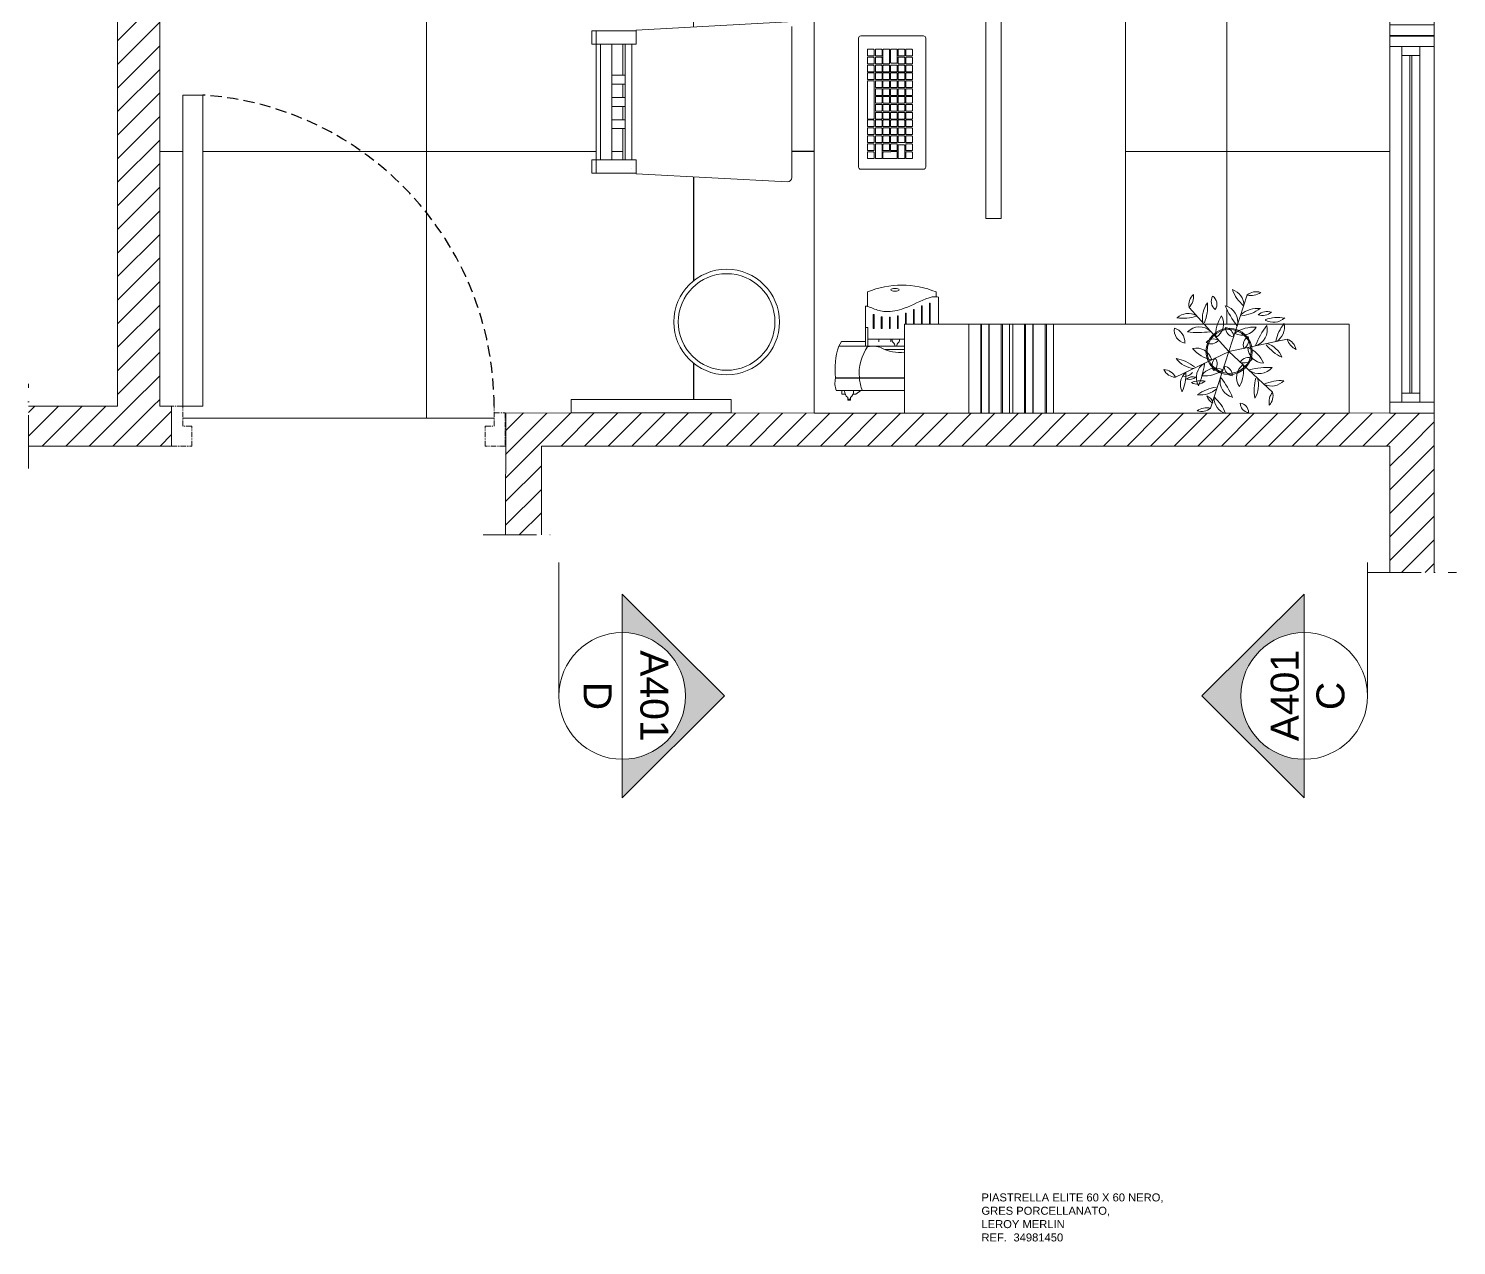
# Model space of a CAD drawing. Header units: inches. Extents: x 446 to 5946, y 570 to 2728.
# Drawn here: x 3981 to 4302.1, y 635.2 to 909 of the extents above; entities that cross this region are included whole.
import ezdxf
from ezdxf.enums import TextEntityAlignment as Align

# ---------------------------------------------------------------- set-up
doc = ezdxf.new("R2010")
doc.units = ezdxf.units.IN
doc.header["$MEASUREMENT"] = 0
for name, pattern in [('ACAD_ISO10W100', [18, 12, -3, 0, -3]), ('CENTER', [2, 1.25, -0.25, 0.25, -0.25]), ('HIDDEN', [0.375, 0.25, -0.125])]:
    doc.linetypes.add(name, pattern=pattern)
doc.layers.add('A-ANNO-DIMS', color=3, linetype='Continuous', lineweight=9, transparency=0.22)
for name, color, linetype, lineweight in [('A-ANNO-TEXT', 3, 'Continuous', 18), ('ACCESSORI', 2, 'Continuous', 13), ('ARREDI', 8, 'Continuous', 18), ('CAMPITURE', 6, 'Continuous', 13), ('INFISSI', 4, 'Continuous', 13), ('NUMERAZIONE', 30, 'Continuous', 25), ('PAVIMENTO', 11, 'Continuous', 18), ('STRUTTURA', 7, 'Continuous', 20)]:
    doc.layers.add(name, color=color, linetype=linetype, lineweight=lineweight)
doc.styles.add('ARIAL', font='Arial.ttf')
doc.styles.get("Standard").update_dxf_attribs({"font": 'Arial.ttf'})
pattern_1 = [(45, (-71.2804, 0), (-2.6516504, 2.6516504), [])]

# ---------------------------------------------------------------- blocks, each defined once
blk = doc.blocks.new('àp')
for p, q in [((4275.9, 2139.7, 0), (4292.4, 2190.7, 0)), ((4275.9, 2139.7, 0), (4240, 2179.5, 0)), ((4275.9, 2139.7, 0), (4328.3, 2150.9, 0)), ((4276, 2139.9, 0), (4227.7, 2116.6, 0)), ((4275.9, 2139.7, 0), (4259.3, 2088.8, 0)), ((4275.9, 2139.7, 0), (4315.1, 2103.3, 0))]:
    blk.add_line(p, q)
for radius in [20.8, 19.8]:
    blk.add_circle((4276, 2139.9, 11.6), radius)
for centre, radius, start, end in [((4252.5, 2181.7, 0), 12.7, 132.2233, 189.8114), ((4229.6, 2189.6, 0), 14.5, 316.0238, 6.0109), ((4274.5, 2170.1, 0), 22.5, 143.3521, 190.9965), ((4217.7, 2180.1, 0), 38.9, 338.197, 5.0866), ((4269.7, 2185, 0), 9.76, 151.7015, 229.7406), ((4256.8, 2182.6, 0), 8.29, 322.8639, 58.5782), ((4274.3, 2181.2, 0), 15, 359.75, 72.0497), ((4312.4, 2207.9, 0), 35.7, 200.3878, 229.0632), ((4300.5, 2180.9, 0), 12.7, 72.2233, 129.8114), ((4295.9, 2204.7, 0), 14.5, 256.0238, 306.0109), ((4239.2, 2159, 0), 15, 59.75, 132.0497), ((4235.1, 2205.4, 0), 35.7, 260.3878, 289.0632), ((4292.7, 2155.5, 0), 28.6, 145.1527, 185.9348), ((4256.4, 2164.9, 0), 14.6, 302.4729, 28.6145), ((4268.8, 2166.4, 0), 15, 347.2702, 75.7188), ((4350.9, 2215.5, 0), 85.7, 203.8113, 217.5003), ((4301.5, 2156.1, 0), 22.5, 83.3521, 130.9965), ((4281.7, 2210.3, 0), 38.9, 278.197, 305.0866), ((4310.2, 2163, 0), 12.7, 72.2233, 129.8114), ((4305.6, 2186.8, 0), 14.5, 256.0238, 306.0109), ((4238.6, 2159, 0), 11.9, 170.709, 259.1064), ((4222.3, 2147.7, 0), 14, 358.6571, 71.1583), ((4249.3, 2146.9, 0), 15, 47.2702, 135.7188), ((4280.9, 2161, 0), 8.11, 176.5427, 264.4723), ((4271.3, 2152.8, 0), 8.84, 0.9077, 80.1073), ((4298, 2133.1, 0), 28.6, 85.1527, 125.9348), ((4287.9, 2169.1, 0), 14.6, 242.4729, 328.6145), ((4379, 2112.6, 0), 85.7, 143.8113, 157.5003), ((4295.4, 2159.2, 0), 15, 287.2702, 15.7188), ((4320.1, 2134.7, 0), 35.7, 80.3878, 109.0632), ((4316, 2181.1, 0), 15, 239.75, 312.0497), ((4353.1, 2142.2, 0), 35.7, 140.3878, 169.0632), ((4310.9, 2161.8, 0), 15, 299.75, 12.0497), ((4247.7, 2242.6, 0), 85.7, 263.8113, 277.5003), ((4262.2, 2142.3, 0), 8.84, 60.9077, 140.1073), ((4259.9, 2154.8, 0), 8.11, 236.5427, 324.4723), ((4296.9, 2146, 0), 8.11, 116.5427, 204.4723), ((4284.9, 2150.2, 0), 8.84, 300.9077, 20.1073), ((4339.9, 2169.9, 0), 38.9, 218.197, 245.0866), ((4302.9, 2125.8, 0), 22.5, 23.3521, 70.9965), ((4342.2, 2154.9, 0), 14.5, 196.0238, 246.0109), ((4323.9, 2139, 0), 12.7, 12.2233, 69.8114), ((4246.4, 2147, 0), 22.5, 217.1694, 264.8138), ((4221, 2095.3, 0), 38.9, 52.0143, 78.9039), ((4246.4, 2128.3, 0), 14.6, 16.2902, 102.4318), ((4265.4, 2160.5, 0), 28.6, 218.9699, 259.7521), ((4269.6, 2127.6, 0), 8.84, 134.7249, 213.9245), ((4257.1, 2128.8, 0), 8.11, 310.3599, 38.2895), ((4293.1, 2126.2, 0), 8.11, 61.6249, 149.5545), ((4289.7, 2138.3, 0), 8.84, 245.9899, 325.1895), ((4281.2, 2117.3, 0), 28.6, 25.1527, 65.9348), ((4307.4, 2144, 0), 14.6, 182.4729, 268.6145), ((4228.2, 2128.7, 0), 12.1, 205.3185, 267.9406), ((4216.7, 2111.5, 0), 12.1, 24.9599, 87.582), ((4247.2, 2110.1, 0), 15, 133.5673, 205.867), ((4201.5, 2119.1, 0), 35.7, 334.2051, 2.8805), ((4235.4, 2127.4, 0), 10.1, 269.8411, 319.8281), ((4261.6, 2116.4, 0), 15, 121.0874, 209.5361), ((4169.3, 2141.6, 0), 85.7, 337.6285, 351.3175), ((4263.8, 2110.3, 0), 14.6, 62.4729, 148.6145), ((4253.8, 2146.4, 0), 28.6, 265.1527, 305.9348), ((4280.4, 2126.6, 0), 8.84, 180.9077, 260.1073), ((4270.8, 2118.4, 0), 8.11, 356.5427, 84.4723), ((4297.4, 2116.4, 0), 14.6, 127.5551, 213.6968), ((4260.5, 2122.5, 0), 28.6, 330.2349, 11.017), ((4303, 2134.9, 0), 15, 232.3524, 320.801), ((4313, 2039.8, 0), 85.7, 88.8935, 102.5825), ((4243.4, 2108.2, 0), 8.82, 72.2233, 129.8114), ((4240.2, 2124.8, 0), 10.1, 256.0238, 306.0109), ((4250.3, 2088.6, 0), 24.8, 80.3878, 109.0632), ((4247.4, 2120.8, 0), 10.4, 239.75, 312.0497), ((4270, 2069.2, 0), 38.9, 98.197, 125.0866), ((4282.9, 2113.1, 0), 15, 167.2702, 255.7188), ((4200.8, 2063.9, 0), 85.7, 23.8113, 37.5003), ((4337.4, 2104.7, 0), 38.9, 163.2792, 190.1688), ((4280, 2109.6, 0), 22.5, 328.4343, 16.0788), ((4322.3, 2077.9, 0), 35.7, 85.4701, 114.1454), ((4314.1, 2123.7, 0), 15, 244.8322, 317.1319), ((4250.3, 2123.3, 0), 22.5, 263.3521, 310.9965), ((4252.9, 2091.6, 0), 8.82, 12.2233, 69.8114), ((4265.6, 2102.6, 0), 10.1, 196.0238, 246.0109), ((4277.5, 2098.3, 0), 15, 179.75, 252.0497), ((4239.4, 2071.6, 0), 35.7, 20.3878, 49.0632), ((4326.4, 2094.2, 0), 14.5, 141.1061, 191.0931), ((4302.8, 2100, 0), 12.7, 317.3055, 14.8936), ((4255.8, 2074.7, 0), 14.5, 76.0238, 126.0109), ((4251.2, 2098.5, 0), 12.7, 252.2233, 309.8114), ((4294.9, 2093.5, 0), 8.84, 180.9077, 260.1073), ((4285.3, 2085.3, 0), 8.11, 356.5427, 84.4723)]:
    blk.add_arc(centre, radius, start, end)

msp = doc.modelspace()

# ---------------------------------------------------------------- hatches: boundary and pattern name
at = {"layer": 'A-ANNO-DIMS', "linetype": 'Continuous', "lineweight": 20, "transparency": 33554687}
h = msp.add_hatch(color=256, dxfattribs=at)
h.dxf.hatch_style = 1
h.paths.add_polyline_path([(4114.49, 781.7), (4114.49, 773.06, -0.414214), (4128.74, 758.81, -0.414214), (4114.49, 744.56), (4114.49, 735.92), (4137.51, 758.81)])
h = msp.add_hatch(color=256, dxfattribs=at)
h.dxf.hatch_style = 1
h.paths.add_polyline_path([(4244.84, 758.81), (4267.86, 735.92), (4267.86, 744.56, -0.414214), (4253.61, 758.81, -0.414214), (4267.86, 773.06), (4267.86, 781.7)])
at = {"layer": 'CAMPITURE'}
h = msp.add_hatch(dxfattribs=at)
h.set_pattern_fill('ANSI31', color=256, scale=30)
h.set_pattern_definition(pattern_1)
h.paths.add_polyline_path([(4010.49, 1121.3), (4000.99, 1121.3), (4000.99, 824), (4010.49, 824)])
h = msp.add_hatch(dxfattribs=at)
h.set_pattern_fill('ANSI31', color=256, scale=30)
h.set_pattern_definition(pattern_1)
h.paths.add_polyline_path([(4013.17, 824), (4010.49, 824), (3980.99, 824), (3980.99, 815), (4013.17, 815)])
h = msp.add_hatch(dxfattribs=at)
h.set_pattern_fill('ANSI31', color=256, scale=30)
h.set_pattern_definition(pattern_1)
h.paths.add_polyline_path([(4096.31, 822.5), (4088.28, 822.5), (4088.22, 795.03), (4096.31, 795.03)])
h = msp.add_hatch(dxfattribs=at)
h.set_pattern_fill('ANSI31', color=256, scale=30)
h.set_pattern_definition(pattern_1)
h.paths.add_polyline_path([(4297.08, 822.43), (4096.31, 822.43), (4096.31, 815.03), (4287.12, 815.03), (4297.08, 815.03)])
h = msp.add_hatch(dxfattribs=at)
h.set_pattern_fill('ANSI31', color=256, scale=30)
h.set_pattern_definition(pattern_1)
h.paths.add_polyline_path([(4297.09, 815.03), (4287.12, 815.03), (4287.12, 786.6), (4297.09, 786.6)])

# ---------------------------------------------------------------- linework, layer by layer
at = {"color": 4, "linetype": 'HIDDEN', "lineweight": -2, "ltscale": 10}
msp.add_arc((4015.41, 823.89), 70.27, 0.0864, 86.1093, dxfattribs=at)
at = {"layer": 'A-ANNO-DIMS', "linetype": 'Continuous', "lineweight": 20, "transparency": 33554687}
for p, q in [((4114.49, 773.06), (4114.49, 781.7)), ((4114.49, 781.7), (4137.51, 758.81)), ((4267.86, 781.7), (4244.84, 758.81)), ((4267.86, 773.06), (4267.86, 781.7)), ((4114.49, 773.06), (4114.49, 744.56)), ((4267.86, 773.06), (4267.86, 744.56)), ((4114.49, 735.92), (4137.51, 758.81)), ((4267.86, 735.92), (4244.84, 758.81)), ((4114.49, 744.56), (4114.49, 735.92)), ((4267.86, 744.56), (4267.86, 735.92))]:
    msp.add_line(p, q, dxfattribs=at)
for centre in [(4114.49, 758.81), (4267.86, 758.81)]:
    msp.add_circle(centre, 14.25, dxfattribs=at)
at = {"layer": 'A-ANNO-TEXT'}
for p, q in [((4100.23, 788.81), (4100.23, 758.81)), ((4282.12, 788.81), (4282.12, 758.81))]:
    msp.add_line(p, q, dxfattribs=at)
at = {"layer": 'ACCESSORI'}
for p, q in [((4167.63, 906.8), (4167.63, 877.8)), ((4182.23, 907.3), (4168.13, 907.3)), ((4182.73, 877.8), (4182.73, 906.8)), ((4168.13, 877.3), (4182.23, 877.3)), ((4169.64, 846.48), (4169.64, 849.71)), ((4185.06, 848.62), (4185.06, 849.71)), ((4185.58, 842.43), (4185.58, 848.56)), ((4169.17, 837.5), (4169.17, 846.48)), ((4169.17, 841.69), (4169.75, 841.69)), ((4169.75, 837.5), (4169.75, 841.69)), ((4163.17, 837.5), (4163.78, 838.58)), ((4163.78, 838.58), (4169.17, 838.58)), ((4169.17, 839.1), (4169.17, 839.1)), ((4169.17, 837.5), (4169.17, 838.58)), ((4177.95, 839.1), (4169.75, 839.1)), ((4172.21, 839.1), (4172.21, 838.51)), ((4174.87, 839.1), (4174.87, 838.47)), ((4177.95, 837.5), (4163.17, 837.5)), ((4177.95, 836.77), (4173.53, 836.77)), ((4162.47, 830.36), (4177.95, 830.36)), ((4162.47, 830.3), (4177.95, 830.3)), ((4162.64, 827.5), (4177.95, 827.5)), ((4163.91, 827.5), (4163.91, 826.74)), ((4163.91, 826.74), (4164.62, 826.74)), ((4166.52, 827.5), (4164.51, 827.5)), ((4165.19, 825.33), (4165.19, 825.94)), ((4165.83, 825.33), (4165.19, 825.33)), ((4165.83, 825.94), (4165.83, 825.33)), ((4166.4, 826.74), (4167, 826.74)), ((4167, 826.74), (4168.18, 827.5))]:
    msp.add_line(p, q, dxfattribs=at)
for points in [[(4196.23, 916.25), (4196.23, 866.25), (4199.73, 866.25), (4199.73, 916.25)], [(4171.11, 841.46), (4170.94, 841.46), (4170.94, 844.67), (4171.11, 844.67)], [(4172.92, 841.46), (4172.75, 841.46), (4172.75, 844.14), (4172.92, 844.14)], [(4174.73, 841.46), (4174.56, 841.46), (4174.56, 844.04), (4174.73, 844.04)], [(4176.54, 841.46), (4176.37, 841.46), (4176.37, 844.34), (4176.54, 844.34)], [(4139.01, 825.49), (4103.01, 825.49), (4103.01, 822.49), (4139.01, 822.49)], [(4165.75, 825.57), (4165.28, 825.57), (4165.28, 825.6), (4165.75, 825.6)], [(4165.75, 825.49), (4165.28, 825.49), (4165.28, 825.51), (4165.75, 825.51)], [(4165.75, 825.41), (4165.28, 825.41), (4165.28, 825.43), (4165.75, 825.43)]]:
    msp.add_lwpolyline(points, close=True, dxfattribs=at)
for points in [[(4169.63, 904.2), (4169.63, 902.9)], [(4169.63, 902.4), (4169.63, 901.1)], [(4171.03, 904.3), (4169.73, 904.3)], [(4169.73, 902.8), (4171.03, 902.8)], [(4171.03, 902.5), (4169.73, 902.5)], [(4171.13, 902.9), (4171.13, 904.2)], [(4171.13, 901.1), (4171.13, 902.4)], [(4171.43, 904.2), (4171.43, 902.9)], [(4171.43, 902.4), (4171.43, 901.1)], [(4172.83, 904.3), (4171.53, 904.3)], [(4171.53, 902.8), (4172.83, 902.8)], [(4172.83, 902.5), (4171.53, 902.5)], [(4172.93, 902.9), (4172.93, 904.2)], [(4172.93, 901.1), (4172.93, 902.4)], [(4173.13, 904.21), (4173.13, 902.41)], [(4173.13, 902.41), (4173.13, 901.11)], [(4174.53, 904.31), (4173.23, 904.31)], [(4174.63, 902.41), (4174.63, 904.21)], [(4174.63, 901.11), (4174.63, 902.41)], [(4174.83, 904.21), (4174.83, 902.61)], [(4174.83, 902.61), (4174.83, 901.31)], [(4176.23, 904.31), (4174.93, 904.31)], [(4176.33, 902.61), (4176.33, 904.21)], [(4176.33, 901.31), (4176.33, 902.61)], [(4176.53, 904.2), (4176.53, 902.9)], [(4176.53, 902.4), (4176.53, 901.1)], [(4177.93, 904.3), (4176.63, 904.3)], [(4176.63, 902.8), (4177.93, 902.8)], [(4177.93, 902.5), (4176.63, 902.5)], [(4178.03, 902.9), (4178.03, 904.2)], [(4178.03, 901.1), (4178.03, 902.4)], [(4178.23, 904.2), (4178.23, 902.9)], [(4178.23, 902.4), (4178.23, 901.1)], [(4179.63, 904.3), (4178.33, 904.3)], [(4178.33, 902.8), (4179.63, 902.8)], [(4179.63, 902.5), (4178.33, 902.5)], [(4179.73, 902.9), (4179.73, 904.2)], [(4179.73, 901.1), (4179.73, 902.4)], [(4169.63, 900.6), (4169.63, 899.3)], [(4169.73, 901), (4171.03, 901)], [(4171.03, 900.7), (4169.73, 900.7)], [(4169.73, 899.2), (4171.03, 899.2)], [(4171.13, 899.3), (4171.13, 900.6)], [(4171.43, 900.6), (4171.43, 899.3)], [(4171.53, 901), (4172.83, 901)], [(4172.83, 900.7), (4171.53, 900.7)], [(4171.53, 899.2), (4172.83, 899.2)], [(4172.93, 899.3), (4172.93, 900.6)], [(4173.13, 900.6), (4173.13, 899.3)], [(4173.23, 901.01), (4174.53, 901.01)], [(4174.53, 900.7), (4173.23, 900.7)], [(4173.23, 899.2), (4174.53, 899.2)], [(4174.63, 899.3), (4174.63, 900.6)], [(4174.83, 900.6), (4174.83, 899.3)], [(4174.93, 901.21), (4176.23, 901.21)], [(4176.23, 900.7), (4174.93, 900.7)], [(4174.93, 899.2), (4176.23, 899.2)], [(4176.33, 899.3), (4176.33, 900.6)], [(4176.53, 900.6), (4176.53, 899.3)], [(4176.63, 901), (4177.93, 901)], [(4177.93, 900.7), (4176.63, 900.7)], [(4176.63, 899.2), (4177.93, 899.2)], [(4178.03, 899.3), (4178.03, 900.6)], [(4178.23, 900.6), (4178.23, 899.3)], [(4178.33, 901), (4179.63, 901)], [(4179.63, 900.7), (4178.33, 900.7)], [(4178.33, 899.2), (4179.63, 899.2)], [(4179.73, 899.3), (4179.73, 900.6)], [(4169.63, 898.9), (4169.63, 897.6)], [(4169.63, 897.1), (4169.63, 895.8)], [(4171.03, 899), (4169.73, 899)], [(4169.73, 897.5), (4171.03, 897.5)], [(4171.03, 897.2), (4169.73, 897.2)], [(4171.13, 897.6), (4171.13, 898.9)], [(4171.13, 888.7), (4171.13, 897.1)], [(4171.43, 898.9), (4171.43, 897.6)], [(4171.43, 897.1), (4171.43, 895.8)], [(4172.83, 899), (4171.53, 899)], [(4171.53, 897.5), (4172.83, 897.5)], [(4172.83, 897.2), (4171.53, 897.2)], [(4172.93, 897.6), (4172.93, 898.9)], [(4172.93, 895.8), (4172.93, 897.1)], [(4173.13, 898.9), (4173.13, 897.6)], [(4173.13, 897.1), (4173.13, 895.8)], [(4174.53, 899), (4173.23, 899)], [(4173.23, 897.5), (4174.53, 897.5)], [(4174.53, 897.2), (4173.23, 897.2)], [(4174.63, 897.6), (4174.63, 898.9)], [(4174.63, 895.8), (4174.63, 897.1)], [(4174.83, 898.9), (4174.83, 897.6)], [(4174.83, 897.1), (4174.83, 895.8)], [(4176.23, 899), (4174.93, 899)], [(4174.93, 897.5), (4176.23, 897.5)], [(4176.23, 897.2), (4174.93, 897.2)], [(4176.33, 897.6), (4176.33, 898.9)], [(4176.33, 895.8), (4176.33, 897.1)], [(4176.53, 898.9), (4176.53, 897.6)], [(4176.53, 897.1), (4176.53, 895.8)], [(4177.93, 899), (4176.63, 899)], [(4176.63, 897.5), (4177.93, 897.5)], [(4177.93, 897.2), (4176.63, 897.2)], [(4178.03, 897.6), (4178.03, 898.9)], [(4178.03, 895.8), (4178.03, 897.1)], [(4178.23, 898.9), (4178.23, 897.6)], [(4178.23, 897.1), (4178.23, 895.8)], [(4179.63, 899), (4178.33, 899)], [(4178.33, 897.5), (4179.63, 897.5)], [(4179.63, 897.2), (4178.33, 897.2)], [(4179.73, 897.6), (4179.73, 898.9)], [(4179.73, 895.8), (4179.73, 897.1)], [(4169.63, 895.8), (4169.63, 888.7)], [(4171.43, 895.3), (4171.43, 894)], [(4171.43, 893.6), (4171.43, 892.3)], [(4171.53, 895.7), (4172.83, 895.7)], [(4172.83, 895.4), (4171.53, 895.4)], [(4171.53, 893.9), (4172.83, 893.9)], [(4172.83, 893.7), (4171.53, 893.7)], [(4172.93, 894), (4172.93, 895.3)], [(4172.93, 892.3), (4172.93, 893.6)], [(4173.13, 895.3), (4173.13, 894)], [(4173.13, 893.6), (4173.13, 892.3)], [(4173.23, 895.7), (4174.53, 895.7)], [(4174.53, 895.4), (4173.23, 895.4)], [(4173.23, 893.9), (4174.53, 893.9)], [(4174.53, 893.7), (4173.23, 893.7)], [(4174.63, 894), (4174.63, 895.3)], [(4174.63, 892.3), (4174.63, 893.6)], [(4174.83, 895.3), (4174.83, 894)], [(4174.83, 893.6), (4174.83, 892.3)], [(4174.93, 895.7), (4176.23, 895.7)], [(4176.23, 895.4), (4174.93, 895.4)], [(4174.93, 893.9), (4176.23, 893.9)], [(4176.23, 893.7), (4174.93, 893.7)], [(4176.33, 894), (4176.33, 895.3)], [(4176.33, 892.3), (4176.33, 893.6)], [(4176.53, 895.3), (4176.53, 894)], [(4176.53, 893.6), (4176.53, 892.3)], [(4176.63, 895.7), (4177.93, 895.7)], [(4177.93, 895.4), (4176.63, 895.4)], [(4176.63, 893.9), (4177.93, 893.9)], [(4177.93, 893.7), (4176.63, 893.7)], [(4178.03, 894), (4178.03, 895.3)], [(4178.03, 892.3), (4178.03, 893.6)], [(4178.23, 895.3), (4178.23, 894)], [(4178.23, 893.6), (4178.23, 892.3)], [(4178.33, 895.7), (4179.63, 895.7)], [(4179.63, 895.4), (4178.33, 895.4)], [(4178.33, 893.9), (4179.63, 893.9)], [(4179.63, 893.7), (4178.33, 893.7)], [(4179.73, 894), (4179.73, 895.3)], [(4179.73, 892.3), (4179.73, 893.6)], [(4171.43, 891.8), (4171.43, 890.5)], [(4171.43, 890), (4171.43, 888.7)], [(4171.53, 892.2), (4172.83, 892.2)], [(4172.83, 891.9), (4171.53, 891.9)], [(4171.53, 890.4), (4172.83, 890.4)], [(4172.83, 890.1), (4171.53, 890.1)], [(4172.93, 890.5), (4172.93, 891.8)], [(4172.93, 888.7), (4172.93, 890)], [(4173.13, 891.8), (4173.13, 890.5)], [(4173.13, 890), (4173.13, 888.7)], [(4173.23, 892.2), (4174.53, 892.2)], [(4174.53, 891.9), (4173.23, 891.9)], [(4173.23, 890.4), (4174.53, 890.4)], [(4174.53, 890.1), (4173.23, 890.1)], [(4174.63, 890.5), (4174.63, 891.8)], [(4174.63, 888.7), (4174.63, 890)], [(4174.83, 891.8), (4174.83, 890.5)], [(4174.83, 890), (4174.83, 888.7)], [(4174.93, 892.2), (4176.23, 892.2)], [(4176.23, 891.9), (4174.93, 891.9)], [(4174.93, 890.4), (4176.23, 890.4)], [(4176.23, 890.1), (4174.93, 890.1)], [(4176.33, 890.5), (4176.33, 891.8)], [(4176.33, 888.7), (4176.33, 890)], [(4176.53, 891.8), (4176.53, 890.5)], [(4176.53, 890), (4176.53, 888.7)], [(4176.63, 892.2), (4177.93, 892.2)], [(4177.93, 891.9), (4176.63, 891.9)], [(4176.63, 890.4), (4177.93, 890.4)], [(4177.93, 890.1), (4176.63, 890.1)], [(4178.03, 890.5), (4178.03, 891.8)], [(4178.03, 888.7), (4178.03, 890)], [(4178.23, 891.8), (4178.23, 890.5)], [(4178.23, 890), (4178.23, 888.7)], [(4178.33, 892.2), (4179.63, 892.2)], [(4179.63, 891.9), (4178.33, 891.9)], [(4178.33, 890.4), (4179.63, 890.4)], [(4179.63, 890.1), (4178.33, 890.1)], [(4179.73, 890.5), (4179.73, 891.8)], [(4179.73, 888.7), (4179.73, 890)], [(4169.63, 888.3), (4169.63, 887)], [(4169.63, 886.5), (4169.63, 885.2)], [(4169.73, 888.6), (4171.03, 888.6)], [(4171.03, 888.4), (4169.73, 888.4)], [(4169.73, 886.9), (4171.03, 886.9)], [(4171.03, 886.6), (4169.73, 886.6)], [(4171.13, 887), (4171.13, 888.3)], [(4171.13, 885.2), (4171.13, 886.5)], [(4171.43, 888.3), (4171.43, 887)], [(4171.43, 886.5), (4171.43, 885.2)], [(4171.53, 888.6), (4172.83, 888.6)], [(4172.83, 888.4), (4171.53, 888.4)], [(4171.53, 886.9), (4172.83, 886.9)], [(4172.83, 886.6), (4171.53, 886.6)], [(4172.93, 887), (4172.93, 888.3)], [(4172.93, 885.2), (4172.93, 886.5)], [(4173.13, 888.3), (4173.13, 887)], [(4173.13, 886.5), (4173.13, 885.2)], [(4173.23, 888.6), (4174.53, 888.6)], [(4174.53, 888.4), (4173.23, 888.4)], [(4173.23, 886.9), (4174.53, 886.9)], [(4174.53, 886.6), (4173.23, 886.6)], [(4174.63, 887), (4174.63, 888.3)], [(4174.63, 885.2), (4174.63, 886.5)], [(4174.83, 888.3), (4174.83, 887)], [(4174.83, 886.5), (4174.83, 885.2)], [(4174.93, 888.6), (4176.23, 888.6)], [(4176.23, 888.4), (4174.93, 888.4)], [(4174.93, 886.9), (4176.23, 886.9)], [(4176.23, 886.6), (4174.93, 886.6)], [(4176.33, 887), (4176.33, 888.3)], [(4176.33, 885.2), (4176.33, 886.5)], [(4176.53, 888.3), (4176.53, 887)], [(4176.53, 886.5), (4176.53, 885.2)], [(4176.63, 888.6), (4177.93, 888.6)], [(4177.93, 888.4), (4176.63, 888.4)], [(4176.63, 886.9), (4177.93, 886.9)], [(4177.93, 886.6), (4176.63, 886.6)], [(4178.03, 887), (4178.03, 888.3)], [(4178.03, 885.2), (4178.03, 886.5)], [(4178.23, 888.3), (4178.23, 887)], [(4178.23, 886.5), (4178.23, 885.2)], [(4178.33, 888.6), (4179.63, 888.6)], [(4179.63, 888.4), (4178.33, 888.4)], [(4178.33, 886.9), (4179.63, 886.9)], [(4179.63, 886.6), (4178.33, 886.6)], [(4179.73, 887), (4179.73, 888.3)], [(4179.73, 885.2), (4179.73, 886.5)], [(4169.63, 884.7), (4169.63, 883.4)], [(4169.73, 885.1), (4171.03, 885.1)], [(4171.03, 884.8), (4169.73, 884.8)], [(4169.73, 883.3), (4171.03, 883.3)], [(4171.13, 883.4), (4171.13, 884.7)], [(4171.43, 884.7), (4171.43, 883.4)], [(4171.53, 885.1), (4172.83, 885.1)], [(4172.83, 884.8), (4171.53, 884.8)], [(4171.53, 883.3), (4172.83, 883.3)], [(4172.93, 883.4), (4172.93, 884.7)], [(4173.13, 884.7), (4173.13, 883.4)], [(4173.23, 885.1), (4174.53, 885.1)], [(4174.53, 884.8), (4173.23, 884.8)], [(4173.23, 883.3), (4174.53, 883.3)], [(4174.63, 883.4), (4174.63, 884.7)], [(4174.83, 884.7), (4174.83, 883.4)], [(4174.93, 885.1), (4176.23, 885.1)], [(4176.23, 884.8), (4174.93, 884.8)], [(4174.93, 883.3), (4176.23, 883.3)], [(4176.33, 883.4), (4176.33, 884.7)], [(4176.53, 884.7), (4176.53, 883.4)], [(4176.63, 885.1), (4177.93, 885.1)], [(4177.93, 884.8), (4176.63, 884.8)], [(4176.63, 883.3), (4177.93, 883.3)], [(4178.03, 883.4), (4178.03, 884.7)], [(4178.23, 884.7), (4178.23, 883.4)], [(4178.33, 885.1), (4179.63, 885.1)], [(4179.63, 884.8), (4178.33, 884.8)], [(4178.33, 883.3), (4179.63, 883.3)], [(4179.73, 883.4), (4179.73, 884.7)], [(4169.63, 882.9), (4169.63, 881.6)], [(4169.63, 881.1), (4169.63, 879.8)], [(4171.03, 883), (4169.73, 883)], [(4169.73, 881.5), (4171.03, 881.5)], [(4171.03, 881.2), (4169.73, 881.2)], [(4171.13, 881.6), (4171.13, 882.9)], [(4171.13, 879.8), (4171.13, 881.1)], [(4171.43, 882.9), (4171.43, 881.1)], [(4171.43, 881.1), (4171.43, 879.8)], [(4172.83, 883), (4171.53, 883)], [(4172.93, 881.1), (4172.93, 882.9)], [(4172.93, 879.8), (4172.93, 881.1)], [(4173.13, 882.9), (4173.13, 881.6)], [(4173.13, 881.1), (4173.13, 879.8)], [(4174.53, 883), (4173.23, 883)], [(4173.23, 881.5), (4174.53, 881.5)], [(4174.83, 881.2), (4173.23, 881.2)], [(4174.63, 881.6), (4174.63, 882.9)], [(4174.83, 882.9), (4174.83, 881.6)], [(4176.23, 883), (4174.93, 883)], [(4174.93, 881.5), (4176.23, 881.5)], [(4176.23, 881.3), (4174.93, 881.3)], [(4176.33, 881.6), (4176.33, 882.9)], [(4176.33, 879.8), (4176.33, 881.2)], [(4176.53, 882.7), (4176.53, 881.4)], [(4176.53, 881.4), (4176.53, 879.8)], [(4177.93, 882.8), (4176.63, 882.8)], [(4178.03, 881.4), (4178.03, 882.7)], [(4178.03, 879.8), (4178.03, 881.4)], [(4178.23, 882.9), (4178.23, 881.6)], [(4178.23, 881.1), (4178.23, 879.8)], [(4179.63, 883), (4178.33, 883)], [(4178.33, 881.5), (4179.63, 881.5)], [(4179.63, 881.2), (4178.33, 881.2)], [(4179.73, 881.6), (4179.73, 882.9)], [(4179.73, 879.8), (4179.73, 881.1)], [(4169.73, 879.7), (4171.03, 879.7)], [(4171.53, 879.7), (4172.83, 879.7)], [(4173.23, 879.7), (4174.53, 879.7)], [(4174.53, 879.7), (4176.23, 879.7)], [(4176.63, 879.7), (4177.93, 879.7)], [(4178.33, 879.7), (4179.63, 879.7)], [(4178.18, 842.43), (4178.18, 844.93), (4178.35, 844.93), (4178.35, 842.43)], [(4179.99, 842.43), (4179.99, 845.75), (4180.16, 845.75), (4180.16, 842.43)], [(4181.79, 842.43), (4181.79, 846.57), (4181.97, 846.57), (4181.97, 842.43)], [(4183.6, 842.43), (4183.6, 847.2), (4183.77, 847.2), (4183.77, 842.43)], [(4192.45, 822.46), (4192.45, 842.43)], [(4195.11, 842.43), (4195.11, 822.46), (4192.45, 822.46)], [(4192.45, 842.43), (4195.11, 842.43)], [(4195.32, 822.46), (4195.32, 842.43)], [(4196.92, 842.43), (4196.92, 822.46), (4195.32, 822.46)], [(4195.32, 842.43), (4196.92, 842.43)], [(4197.03, 822.46), (4197.03, 842.43)], [(4199.69, 842.43), (4199.69, 822.46), (4197.03, 822.46)], [(4197.03, 842.43), (4199.69, 842.43)], [(4199.99, 822.46), (4199.99, 842.43)], [(4201.59, 842.43), (4201.59, 822.46), (4199.99, 822.46)], [(4199.99, 842.43), (4201.59, 842.43)], [(4202.33, 822.46), (4202.33, 842.43)], [(4204.99, 842.43), (4204.99, 822.46), (4202.33, 822.46)], [(4202.33, 842.43), (4204.99, 842.43)], [(4205.2, 822.46), (4205.2, 842.43)], [(4206.8, 842.43), (4206.8, 822.46), (4205.2, 822.46)], [(4205.2, 842.43), (4206.8, 842.43)], [(4206.91, 822.46), (4206.91, 842.43)], [(4209.57, 842.43), (4209.57, 822.46), (4206.91, 822.46)], [(4206.91, 842.43), (4209.57, 842.43)], [(4209.87, 822.46), (4209.87, 842.43)], [(4211.47, 842.43), (4211.47, 822.46), (4209.87, 822.46)], [(4209.87, 842.43), (4211.47, 842.43)]]:
    msp.add_lwpolyline(points, dxfattribs=at)
at = {"layer": 'ACCESSORI', "lineweight": 20, "transparency": 33554625}
for radius in [11.87, 10.87]:
    msp.add_circle((4137.97, 842.95), radius, dxfattribs=at)
at = {"layer": 'ACCESSORI'}
for centre, radius, start, end in [((4168.13, 906.8), 0.5, 90, 180), ((4182.23, 906.8), 0.5, 0, 90), ((4169.73, 904.2), 0.1, 90, 180), ((4169.73, 902.9), 0.1, 180, 270), ((4169.73, 902.4), 0.1, 90, 180), ((4171.03, 904.2), 0.1, 0, 90), ((4171.03, 902.9), 0.1, 270, 0), ((4171.03, 902.4), 0.1, 0, 90), ((4171.53, 904.2), 0.1, 90, 180), ((4171.53, 902.9), 0.1, 180, 270), ((4171.53, 902.4), 0.1, 90, 180), ((4172.83, 904.2), 0.1, 0, 90), ((4172.83, 902.9), 0.1, 270, 0), ((4172.83, 902.4), 0.1, 0, 90), ((4173.23, 904.21), 0.1, 90, 180), ((4174.53, 904.21), 0.1, 0, 90), ((4174.93, 904.21), 0.1, 90, 180), ((4176.23, 904.21), 0.1, 0, 90), ((4176.63, 904.2), 0.1, 90, 180), ((4176.63, 902.9), 0.1, 180, 270), ((4176.63, 902.4), 0.1, 90, 180), ((4177.93, 904.2), 0.1, 0, 90), ((4177.93, 902.9), 0.1, 270, 0), ((4177.93, 902.4), 0.1, 0, 90), ((4178.33, 904.2), 0.1, 90, 180), ((4178.33, 902.9), 0.1, 180, 270), ((4178.33, 902.4), 0.1, 90, 180), ((4179.63, 904.2), 0.1, 0, 90), ((4179.63, 902.9), 0.1, 270, 0), ((4179.63, 902.4), 0.1, 0, 90), ((4169.73, 901.1), 0.1, 180, 270), ((4169.73, 900.6), 0.1, 90, 180), ((4169.73, 899.3), 0.1, 180, 270), ((4171.03, 901.1), 0.1, 270, 0), ((4171.03, 900.6), 0.1, 0, 90), ((4171.03, 899.3), 0.1, 270, 0), ((4171.53, 901.1), 0.1, 180, 270), ((4171.53, 900.6), 0.1, 90, 180), ((4171.53, 899.3), 0.1, 180, 270), ((4172.83, 901.1), 0.1, 270, 0), ((4172.83, 900.6), 0.1, 0, 90), ((4172.83, 899.3), 0.1, 270, 0), ((4173.23, 901.11), 0.1, 180, 270), ((4173.23, 900.6), 0.1, 90, 180), ((4173.23, 899.3), 0.1, 180, 270), ((4174.53, 901.11), 0.1, 270, 0), ((4174.53, 900.6), 0.1, 0, 90), ((4174.53, 899.3), 0.1, 270, 0), ((4174.93, 901.31), 0.1, 180, 270), ((4174.93, 900.6), 0.1, 90, 180), ((4174.93, 899.3), 0.1, 180, 270), ((4176.23, 901.31), 0.1, 270, 0), ((4176.23, 900.6), 0.1, 0, 90), ((4176.23, 899.3), 0.1, 270, 0), ((4176.63, 901.1), 0.1, 180, 270), ((4176.63, 900.6), 0.1, 90, 180), ((4176.63, 899.3), 0.1, 180, 270), ((4177.93, 901.1), 0.1, 270, 0), ((4177.93, 900.6), 0.1, 0, 90), ((4177.93, 899.3), 0.1, 270, 0), ((4178.33, 901.1), 0.1, 180, 270), ((4178.33, 900.6), 0.1, 90, 180), ((4178.33, 899.3), 0.1, 180, 270), ((4179.63, 901.1), 0.1, 270, 0), ((4179.63, 900.6), 0.1, 0, 90), ((4179.63, 899.3), 0.1, 270, 0), ((4169.73, 898.9), 0.1, 90, 180), ((4169.73, 897.6), 0.1, 180, 270), ((4169.73, 897.1), 0.1, 90, 180), ((4171.03, 898.9), 0.1, 0, 90), ((4171.03, 897.6), 0.1, 270, 0), ((4171.03, 897.1), 0.1, 0, 90), ((4171.53, 898.9), 0.1, 90, 180), ((4171.53, 897.6), 0.1, 180, 270), ((4171.53, 897.1), 0.1, 90, 180), ((4172.83, 898.9), 0.1, 0, 90), ((4172.83, 897.6), 0.1, 270, 0), ((4172.83, 897.1), 0.1, 0, 90), ((4173.23, 898.9), 0.1, 90, 180), ((4173.23, 897.6), 0.1, 180, 270), ((4173.23, 897.1), 0.1, 90, 180), ((4174.53, 898.9), 0.1, 0, 90), ((4174.53, 897.6), 0.1, 270, 0), ((4174.53, 897.1), 0.1, 0, 90), ((4174.93, 898.9), 0.1, 90, 180), ((4174.93, 897.6), 0.1, 180, 270), ((4174.93, 897.1), 0.1, 90, 180), ((4176.23, 898.9), 0.1, 0, 90), ((4176.23, 897.6), 0.1, 270, 0), ((4176.23, 897.1), 0.1, 0, 90), ((4176.63, 898.9), 0.1, 90, 180), ((4176.63, 897.6), 0.1, 180, 270), ((4176.63, 897.1), 0.1, 90, 180), ((4177.93, 898.9), 0.1, 0, 90), ((4177.93, 897.6), 0.1, 270, 0), ((4177.93, 897.1), 0.1, 0, 90), ((4178.33, 898.9), 0.1, 90, 180), ((4178.33, 897.6), 0.1, 180, 270), ((4178.33, 897.1), 0.1, 90, 180), ((4179.63, 898.9), 0.1, 0, 90), ((4179.63, 897.6), 0.1, 270, 0), ((4179.63, 897.1), 0.1, 0, 90), ((4171.53, 895.8), 0.1, 180, 270), ((4171.53, 895.3), 0.1, 90, 180), ((4171.53, 894), 0.1, 180, 270), ((4171.53, 893.6), 0.1, 90, 180), ((4172.83, 895.8), 0.1, 270, 0), ((4172.83, 895.3), 0.1, 0, 90), ((4172.83, 894), 0.1, 270, 0), ((4172.83, 893.6), 0.1, 0, 90), ((4173.23, 895.8), 0.1, 180, 270), ((4173.23, 895.3), 0.1, 90, 180), ((4173.23, 894), 0.1, 180, 270), ((4173.23, 893.6), 0.1, 90, 180), ((4174.53, 895.8), 0.1, 270, 0), ((4174.53, 895.3), 0.1, 0, 90), ((4174.53, 894), 0.1, 270, 0), ((4174.53, 893.6), 0.1, 0, 90), ((4174.93, 895.8), 0.1, 180, 270), ((4174.93, 895.3), 0.1, 90, 180), ((4174.93, 894), 0.1, 180, 270), ((4174.93, 893.6), 0.1, 90, 180), ((4176.23, 895.8), 0.1, 270, 0), ((4176.23, 895.3), 0.1, 0, 90), ((4176.23, 894), 0.1, 270, 0), ((4176.23, 893.6), 0.1, 0, 90), ((4176.63, 895.8), 0.1, 180, 270), ((4176.63, 895.3), 0.1, 90, 180), ((4176.63, 894), 0.1, 180, 270), ((4176.63, 893.6), 0.1, 90, 180), ((4177.93, 895.8), 0.1, 270, 0), ((4177.93, 895.3), 0.1, 0, 90), ((4177.93, 894), 0.1, 270, 0), ((4177.93, 893.6), 0.1, 0, 90), ((4178.33, 895.8), 0.1, 180, 270), ((4178.33, 895.3), 0.1, 90, 180), ((4178.33, 894), 0.1, 180, 270), ((4178.33, 893.6), 0.1, 90, 180), ((4179.63, 895.8), 0.1, 270, 0), ((4179.63, 895.3), 0.1, 0, 90), ((4179.63, 894), 0.1, 270, 0), ((4179.63, 893.6), 0.1, 0, 90), ((4171.53, 892.3), 0.1, 180, 270), ((4171.53, 891.8), 0.1, 90, 180), ((4171.53, 890.5), 0.1, 180, 270), ((4171.53, 890), 0.1, 90, 180), ((4172.83, 892.3), 0.1, 270, 0), ((4172.83, 891.8), 0.1, 0, 90), ((4172.83, 890.5), 0.1, 270, 0), ((4172.83, 890), 0.1, 0, 90), ((4173.23, 892.3), 0.1, 180, 270), ((4173.23, 891.8), 0.1, 90, 180), ((4173.23, 890.5), 0.1, 180, 270), ((4173.23, 890), 0.1, 90, 180), ((4174.53, 892.3), 0.1, 270, 0), ((4174.53, 891.8), 0.1, 0, 90), ((4174.53, 890.5), 0.1, 270, 0), ((4174.53, 890), 0.1, 0, 90), ((4174.93, 892.3), 0.1, 180, 270), ((4174.93, 891.8), 0.1, 90, 180), ((4174.93, 890.5), 0.1, 180, 270), ((4174.93, 890), 0.1, 90, 180), ((4176.23, 892.3), 0.1, 270, 0), ((4176.23, 891.8), 0.1, 0, 90), ((4176.23, 890.5), 0.1, 270, 0), ((4176.23, 890), 0.1, 0, 90), ((4176.63, 892.3), 0.1, 180, 270), ((4176.63, 891.8), 0.1, 90, 180), ((4176.63, 890.5), 0.1, 180, 270), ((4176.63, 890), 0.1, 90, 180), ((4177.93, 892.3), 0.1, 270, 0), ((4177.93, 891.8), 0.1, 0, 90), ((4177.93, 890.5), 0.1, 270, 0), ((4177.93, 890), 0.1, 0, 90), ((4178.33, 892.3), 0.1, 180, 270), ((4178.33, 891.8), 0.1, 90, 180), ((4178.33, 890.5), 0.1, 180, 270), ((4178.33, 890), 0.1, 90, 180), ((4179.63, 892.3), 0.1, 270, 0), ((4179.63, 891.8), 0.1, 0, 90), ((4179.63, 890.5), 0.1, 270, 0), ((4179.63, 890), 0.1, 0, 90), ((4169.73, 888.7), 0.1, 180, 270), ((4169.73, 888.3), 0.1, 90, 180), ((4169.73, 887), 0.1, 180, 270), ((4169.73, 886.5), 0.1, 90, 180), ((4171.03, 888.7), 0.1, 270, 0), ((4171.03, 888.3), 0.1, 0, 90), ((4171.03, 887), 0.1, 270, 0), ((4171.03, 886.5), 0.1, 0, 90), ((4171.53, 888.7), 0.1, 180, 270), ((4171.53, 888.3), 0.1, 90, 180), ((4171.53, 887), 0.1, 180, 270), ((4171.53, 886.5), 0.1, 90, 180), ((4172.83, 888.7), 0.1, 270, 0), ((4172.83, 888.3), 0.1, 0, 90), ((4172.83, 887), 0.1, 270, 0), ((4172.83, 886.5), 0.1, 0, 90), ((4173.23, 888.7), 0.1, 180, 270), ((4173.23, 888.3), 0.1, 90, 180), ((4173.23, 887), 0.1, 180, 270), ((4173.23, 886.5), 0.1, 90, 180), ((4174.53, 888.7), 0.1, 270, 0), ((4174.53, 888.3), 0.1, 0, 90), ((4174.53, 887), 0.1, 270, 0), ((4174.53, 886.5), 0.1, 0, 90), ((4174.93, 888.7), 0.1, 180, 270), ((4174.93, 888.3), 0.1, 90, 180), ((4174.93, 887), 0.1, 180, 270), ((4174.93, 886.5), 0.1, 90, 180), ((4176.23, 888.7), 0.1, 270, 0), ((4176.23, 888.3), 0.1, 0, 90), ((4176.23, 887), 0.1, 270, 0), ((4176.23, 886.5), 0.1, 0, 90), ((4176.63, 888.7), 0.1, 180, 270), ((4176.63, 888.3), 0.1, 90, 180), ((4176.63, 887), 0.1, 180, 270), ((4176.63, 886.5), 0.1, 90, 180), ((4177.93, 888.7), 0.1, 270, 0), ((4177.93, 888.3), 0.1, 0, 90), ((4177.93, 887), 0.1, 270, 0), ((4177.93, 886.5), 0.1, 0, 90), ((4178.33, 888.7), 0.1, 180, 270), ((4178.33, 888.3), 0.1, 90, 180), ((4178.33, 887), 0.1, 180, 270), ((4178.33, 886.5), 0.1, 90, 180), ((4179.63, 888.7), 0.1, 270, 0), ((4179.63, 888.3), 0.1, 0, 90), ((4179.63, 887), 0.1, 270, 0), ((4179.63, 886.5), 0.1, 0, 90), ((4169.73, 885.2), 0.1, 180, 270), ((4169.73, 884.7), 0.1, 90, 180), ((4169.73, 883.4), 0.1, 180, 270), ((4171.03, 885.2), 0.1, 270, 0), ((4171.03, 884.7), 0.1, 0, 90), ((4171.03, 883.4), 0.1, 270, 0), ((4171.53, 885.2), 0.1, 180, 270), ((4171.53, 884.7), 0.1, 90, 180), ((4171.53, 883.4), 0.1, 180, 270), ((4172.83, 885.2), 0.1, 270, 0), ((4172.83, 884.7), 0.1, 0, 90), ((4172.83, 883.4), 0.1, 270, 0), ((4173.23, 885.2), 0.1, 180, 270), ((4173.23, 884.7), 0.1, 90, 180), ((4173.23, 883.4), 0.1, 180, 270), ((4174.53, 885.2), 0.1, 270, 0), ((4174.53, 884.7), 0.1, 0, 90), ((4174.53, 883.4), 0.1, 270, 0), ((4174.93, 885.2), 0.1, 180, 270), ((4174.93, 884.7), 0.1, 90, 180), ((4174.93, 883.4), 0.1, 180, 270), ((4176.23, 885.2), 0.1, 270, 0), ((4176.23, 884.7), 0.1, 0, 90), ((4176.23, 883.4), 0.1, 270, 0), ((4176.63, 885.2), 0.1, 180, 270), ((4176.63, 884.7), 0.1, 90, 180), ((4176.63, 883.4), 0.1, 180, 270), ((4177.93, 885.2), 0.1, 270, 0), ((4177.93, 884.7), 0.1, 0, 90), ((4177.93, 883.4), 0.1, 270, 0), ((4178.33, 885.2), 0.1, 180, 270), ((4178.33, 884.7), 0.1, 90, 180), ((4178.33, 883.4), 0.1, 180, 270), ((4179.63, 885.2), 0.1, 270, 0), ((4179.63, 884.7), 0.1, 0, 90), ((4179.63, 883.4), 0.1, 270, 0), ((4169.73, 882.9), 0.1, 90, 180), ((4169.73, 881.6), 0.1, 180, 270), ((4169.73, 881.1), 0.1, 90, 180), ((4171.03, 882.9), 0.1, 0, 90), ((4171.03, 881.6), 0.1, 270, 0), ((4171.03, 881.1), 0.1, 0, 90), ((4171.53, 882.9), 0.1, 90, 180), ((4172.83, 882.9), 0.1, 0, 90), ((4173.23, 882.9), 0.1, 90, 180), ((4173.23, 881.6), 0.1, 180, 270), ((4173.23, 881.1), 0.1, 90, 180), ((4174.53, 882.9), 0.1, 0, 90), ((4174.53, 881.6), 0.1, 270, 0), ((4174.93, 882.9), 0.1, 90, 180), ((4174.93, 881.6), 0.1, 180, 270), ((4174.93, 881.2), 0.1, 90, 180), ((4176.23, 882.9), 0.1, 0, 90), ((4176.23, 881.6), 0.1, 270, 0), ((4176.23, 881.2), 0.1, 0, 90), ((4176.63, 882.7), 0.1, 90, 180), ((4177.93, 882.7), 0.1, 0, 90), ((4178.33, 882.9), 0.1, 90, 180), ((4178.33, 881.6), 0.1, 180, 270), ((4178.33, 881.1), 0.1, 90, 180), ((4179.63, 882.9), 0.1, 0, 90), ((4179.63, 881.6), 0.1, 270, 0), ((4179.63, 881.1), 0.1, 0, 90), ((4168.13, 877.8), 0.5, 180, 270), ((4169.73, 879.8), 0.1, 180, 270), ((4171.03, 879.8), 0.1, 270, 0), ((4171.53, 879.8), 0.1, 180, 270), ((4172.83, 879.8), 0.1, 270, 0), ((4173.23, 879.8), 0.1, 180, 270), ((4176.23, 879.8), 0.1, 270, 0), ((4176.63, 879.8), 0.1, 180, 270), ((4177.93, 879.8), 0.1, 270, 0), ((4178.33, 879.8), 0.1, 180, 270), ((4179.63, 879.8), 0.1, 270, 0), ((4182.23, 877.8), 0.5, 270, 0), ((4177.35, 831.08), 20.16, 67.5102, 112.4898), ((4178.85, 832.37), 16.5, 161.91, 187), ((4178.29, 831.35), 10.52, 144.2446, 185.3914), ((4170.73, 831.37), 6.13, 70.4581, 99.7201), ((4177.07, 845.82), 9.72, 243.2517, 275.2037), ((4166.72, 829.14), 4.4, 164.7855, 201.9516), ((4178.29, 831.35), 10.52, 185.7406, 201.4869), ((4166.44, 827.41), 1.94, 177.6031, 229.8224), ((4164.59, 827.41), 1.94, 310.1776, 2.3969)]:
    msp.add_arc(centre, radius, start, end, dxfattribs=at)
msp.add_ellipse((4175.83, 850.19), major_axis=(0.939, 0), ratio=0.353846, dxfattribs=at)
for points, knots in [([(4185.58, 848.56), (4185.2, 848.61), (4184.49, 848.7), (4181.85, 847.89), (4178.59, 846.02), (4174.13, 844.98), (4171.34, 845.74), (4170, 846.36), (4169.44, 846.51), (4169.27, 846.52), (4169.19, 846.49), (4169.17, 846.48)], [0.0005676, 0.0005676, 0.0005676, 0.0005676, 0.0235368, 0.0429205, 0.1640583, 0.2505278, 0.3073969, 0.3338071, 0.3392251, 0.3421635, 0.3437455, 0.3437455, 0.3437455, 0.3437455]), ([(4175.18, 839.08), (4175.16, 838.85), (4175.12, 838.46), (4175.66, 838.23), (4175.8, 837.83), (4175.79, 837.58), (4175.79, 837.5)], [0, 0, 0, 0, 0.01217294, 0.02078532, 0.03102438, 0.03583108, 0.03583108, 0.03583108, 0.03583108]), ([(4176.85, 839.08), (4176.88, 838.85), (4176.92, 838.46), (4176.38, 838.23), (4176.24, 837.83), (4176.24, 837.58), (4176.25, 837.5)], [0, 0, 0, 0, 0.01217294, 0.02078532, 0.03102438, 0.03583108, 0.03583108, 0.03583108, 0.03583108])]:
    msp.add_open_spline(points, degree=3, knots=knots, dxfattribs=at)
at = {"layer": 'ARREDI'}
for p, q in [((4117.63, 908.62), (4151.63, 910.46)), ((4152.63, 875.46), (4152.63, 909.46)), ((4107.63, 905.46), (4107.63, 908.46)), ((4107.63, 908.46), (4117.63, 908.46)), ((4108.63, 905.46), (4108.63, 908.46)), ((4117.63, 905.46), (4117.63, 908.62)), ((4117.63, 905.46), (4107.63, 905.46)), ((4107.63, 905.46), (4108.63, 905.46)), ((4108.63, 877.46), (4108.63, 905.46)), ((4109.63, 879.46), (4109.63, 905.46)), ((4112.13, 879.46), (4112.13, 905.46)), ((4114.63, 898.46), (4114.63, 905.46)), ((4114.63, 905.46), (4117.63, 905.46)), ((4115.13, 905.46), (4115.13, 879.46)), ((4116.63, 879.46), (4116.63, 905.46)), ((4112.13, 898.46), (4115.13, 898.46)), ((4112.13, 896.46), (4115.13, 896.46)), ((4114.63, 893.46), (4114.63, 896.46)), ((4112.13, 893.46), (4115.13, 893.46)), ((4112.13, 891.46), (4115.13, 891.46)), ((4114.63, 888.46), (4114.63, 891.46)), ((4112.13, 888.46), (4115.13, 888.46)), ((4112.13, 886.46), (4115.13, 886.46)), ((4114.63, 879.46), (4114.63, 886.46)), ((4117.63, 879.46), (4107.63, 879.46)), ((4107.63, 876.46), (4107.63, 879.46)), ((4108.63, 876.46), (4108.63, 879.46)), ((4109.63, 879.46), (4112.13, 879.46)), ((4114.63, 879.46), (4117.63, 879.46)), ((4117.63, 879.46), (4114.63, 879.46)), ((4116.63, 879.46), (4116.93, 879.46)), ((4116.63, 877.46), (4116.63, 877.46)), ((4117.63, 879.46), (4117.63, 876.3)), ((4117.63, 876.46), (4107.63, 876.46)), ((4151.63, 874.46), (4117.63, 876.3))]:
    msp.add_line(p, q, dxfattribs=at)
msp.add_lwpolyline([(4227.63, 822.46), (4157.63, 822.46), (4157.63, 962.46), (4227.63, 962.46), (4227.63, 842.43)], dxfattribs=at)
msp.add_lwpolyline([(4277.95, 822.43), (4177.95, 822.43), (4177.95, 842.43), (4277.95, 842.43)], close=True, dxfattribs=at)
msp.add_arc((4151.63, 875.46), 1, 270, 0, dxfattribs=at)
at = {"layer": 'INFISSI', "color": 4, "lineweight": 0}
for p, q in [((4297.09, 824.93), (4297.09, 1019.61)), ((4291.84, 904.93), (4289.84, 904.93)), ((4289.84, 904.93), (4289.84, 902.93)), ((4289.84, 902.93), (4293.84, 902.93)), ((4289.84, 826.93), (4289.84, 902.93)), ((4289.84, 902.93), (4293.84, 902.93)), ((4291.84, 902.93), (4291.59, 902.93)), ((4291.59, 902.93), (4291.59, 901.74)), ((4291.59, 826.93), (4291.59, 902.93)), ((4292.09, 901.74), (4292.09, 902.93)), ((4292.09, 902.93), (4292.09, 826.93)), ((4293.84, 902.93), (4293.84, 904.93)), ((4293.84, 902.93), (4293.84, 826.93)), ((4289.84, 824.93), (4289.84, 826.93)), ((4289.84, 826.93), (4293.84, 826.93)), ((4293.84, 826.93), (4293.84, 824.93))]:
    msp.add_line(p, q, dxfattribs=at)
at = {"layer": 'INFISSI', "linetype": 'ByBlock'}
msp.add_lwpolyline([(4287.09, 1107.11), (4287.1, 824.93)], dxfattribs=at)
at = {"layer": 'INFISSI', "color": 4, "lineweight": 0}
for points in [[(4287.09, 907.28), (4287.09, 909.78), (4297.09, 909.78), (4297.09, 907.28)], [(4287.09, 904.93), (4287.09, 907.43), (4297.09, 907.43), (4297.09, 904.93)]]:
    msp.add_lwpolyline(points, close=True, dxfattribs=at)
at = {"layer": 'INFISSI', "color": 4, "linetype": 'Continuous', "lineweight": 0}
msp.add_lwpolyline([(4020.17, 894), (4020.17, 824), (4015.67, 824), (4015.67, 894), (4020.17, 894)], dxfattribs=at)
at = {"layer": 'INFISSI', "color": 4, "linetype": 'CENTER', "lineweight": 0}
for points in [[(4015.67, 824), (4013.17, 824), (4013.17, 815), (4017.67, 815), (4017.67, 819.5), (4015.67, 819.5), (4015.67, 824)], [(4085.67, 822.5), (4088.17, 822.5), (4088.17, 815), (4083.67, 815), (4083.67, 819.5), (4085.67, 819.5), (4085.67, 824)]]:
    msp.add_lwpolyline(points, dxfattribs=at)
at = {"layer": 'INFISSI', "color": 4, "linetype": 'ByBlock', "lineweight": 0}
msp.add_lwpolyline([(4287.09, 822.43), (4287.09, 824.93), (4297.09, 824.93), (4297.09, 822.43)], close=True, dxfattribs=at)
at = {"layer": 'NUMERAZIONE'}
for p, q in [((4157.63, 881.3), (4152.63, 881.3)), ((4130.49, 875.61), (4130.49, 852.17)), ((4130.49, 833.73), (4130.49, 825.49))]:
    msp.add_line(p, q, dxfattribs=at)
at = {"layer": 'PAVIMENTO'}
for p, q in [((4070.49, 881.3), (4070.49, 941.3)), ((4250.49, 881.3), (4250.49, 941.3)), ((4015.67, 881.3), (4010.49, 881.3)), ((4010.49, 881.3), (4015.67, 881.3)), ((4070.49, 881.3), (4020.17, 881.3)), ((4020.17, 881.3), (4070.49, 881.3)), ((4070.49, 821.3), (4070.49, 881.3)), ((4108.63, 881.3), (4070.49, 881.3)), ((4070.49, 881.3), (4070.49, 821.3)), ((4152.63, 881.3), (4157.63, 881.3)), ((4250.49, 881.3), (4227.63, 881.3)), ((4227.63, 881.3), (4250.49, 881.3)), ((4287.1, 881.3), (4250.49, 881.3)), ((4250.49, 881.3), (4250.49, 846.46)), ((4250.49, 846.46), (4250.49, 881.3)), ((4130.49, 852.17), (4130.49, 875.61)), ((4250.49, 842.43), (4250.49, 845.72)), ((4250.49, 845.72), (4250.49, 842.43)), ((4130.49, 825.49), (4130.49, 833.73)), ((4015.67, 821.3), (4085.67, 821.3))]:
    msp.add_line(p, q, dxfattribs=at)
for points in [[(4130.49, 909.32), (4130.49, 941.3), (4070.49, 941.3), (4070.49, 881.3), (4108.63, 881.3)], [(4287.09, 941.3), (4250.49, 941.3), (4250.49, 881.3), (4287.1, 881.3)], [(4114.63, 881.3), (4112.13, 881.3)], [(4112.13, 881.3), (4114.63, 881.3)]]:
    msp.add_lwpolyline(points, dxfattribs=at)
at = {"layer": 'STRUTTURA'}
for p, q in [((4000.99, 824), (4000.99, 1121.3)), ((4010.49, 1121.3), (4010.49, 824)), ((4000.99, 941.3), (4000.99, 881.3)), ((4000.99, 824), (3980.99, 824)), ((4013.17, 815), (4013.17, 824)), ((4088.17, 822.5), (4297.08, 822.43)), ((4088.22, 795.03), (4088.28, 822.5)), ((4297.09, 786.6), (4297.08, 822.43)), ((4096.31, 815.03), (4096.31, 795.03)), ((4096.31, 815.03), (4287.12, 815.03)), ((4287.12, 815.03), (4287.12, 786.6))]:
    msp.add_line(p, q, dxfattribs=at)
at = {"layer": 'STRUTTURA', "linetype": 'ACAD_ISO10W100'}
for p, q in [((3980.99, 810), (3980.99, 829)), ((4083.22, 795.03), (4101.31, 795.03)), ((4282.12, 786.6), (4302.09, 786.6))]:
    msp.add_line(p, q, dxfattribs=at)
at = {"layer": 'STRUTTURA'}
for points in [[(4010.49, 824), (4013.17, 824)], [(3980.99, 815), (4013.17, 815)]]:
    msp.add_lwpolyline(points, dxfattribs=at)

# ---------------------------------------------------------------- block references
at = {"layer": 'ACCESSORI', "xscale": 0.25, "yscale": 0.25, "zscale": 0.25}
msp.add_blockref('àp', (3181.96, 301.36, -2.86), dxfattribs=at)

# ---------------------------------------------------------------- texts
at = {"layer": 'A-ANNO-DIMS', "linetype": 'Continuous', "lineweight": 20, "transparency": 33554687}
for tag, text, height, rotation, p in [('A401', 'A301', 6.299, 270, (4124.87, 758.81)), ('A401', 'A301', 6.299, 90, (4260.32, 758.91)), ('D', 'A', 6.3, 270, (4112.12, 758.81)), ('C', 'A', 6.3, 90, (4270.6, 758.81))]:
    msp.add_attdef(tag, text=text, height=height, rotation=rotation, dxfattribs=at).set_placement(p, align=Align.TOP_CENTER)
at = {"layer": 'A-ANNO-TEXT', "transparency": 33554687, "insert": (4195.27, 646.89), "char_height": 1.8, "attachment_point": 1, "style": 'ARIAL', "bg_fill": 3, "box_fill_scale": 1.5, "bg_fill_color": 256, "bg_fill_transparency": 0}
msp.add_mtext_dynamic_manual_height_columns('PIASTRELLA ELITE 60 X 60 NERO, \\PGRES PORCELLANATO,\\PLEROY MERLIN\\PREF.^I34981450', width=54.25, gutter_width=10, heights=[0], dxfattribs=at)

doc.saveas('drawing.dxf')
